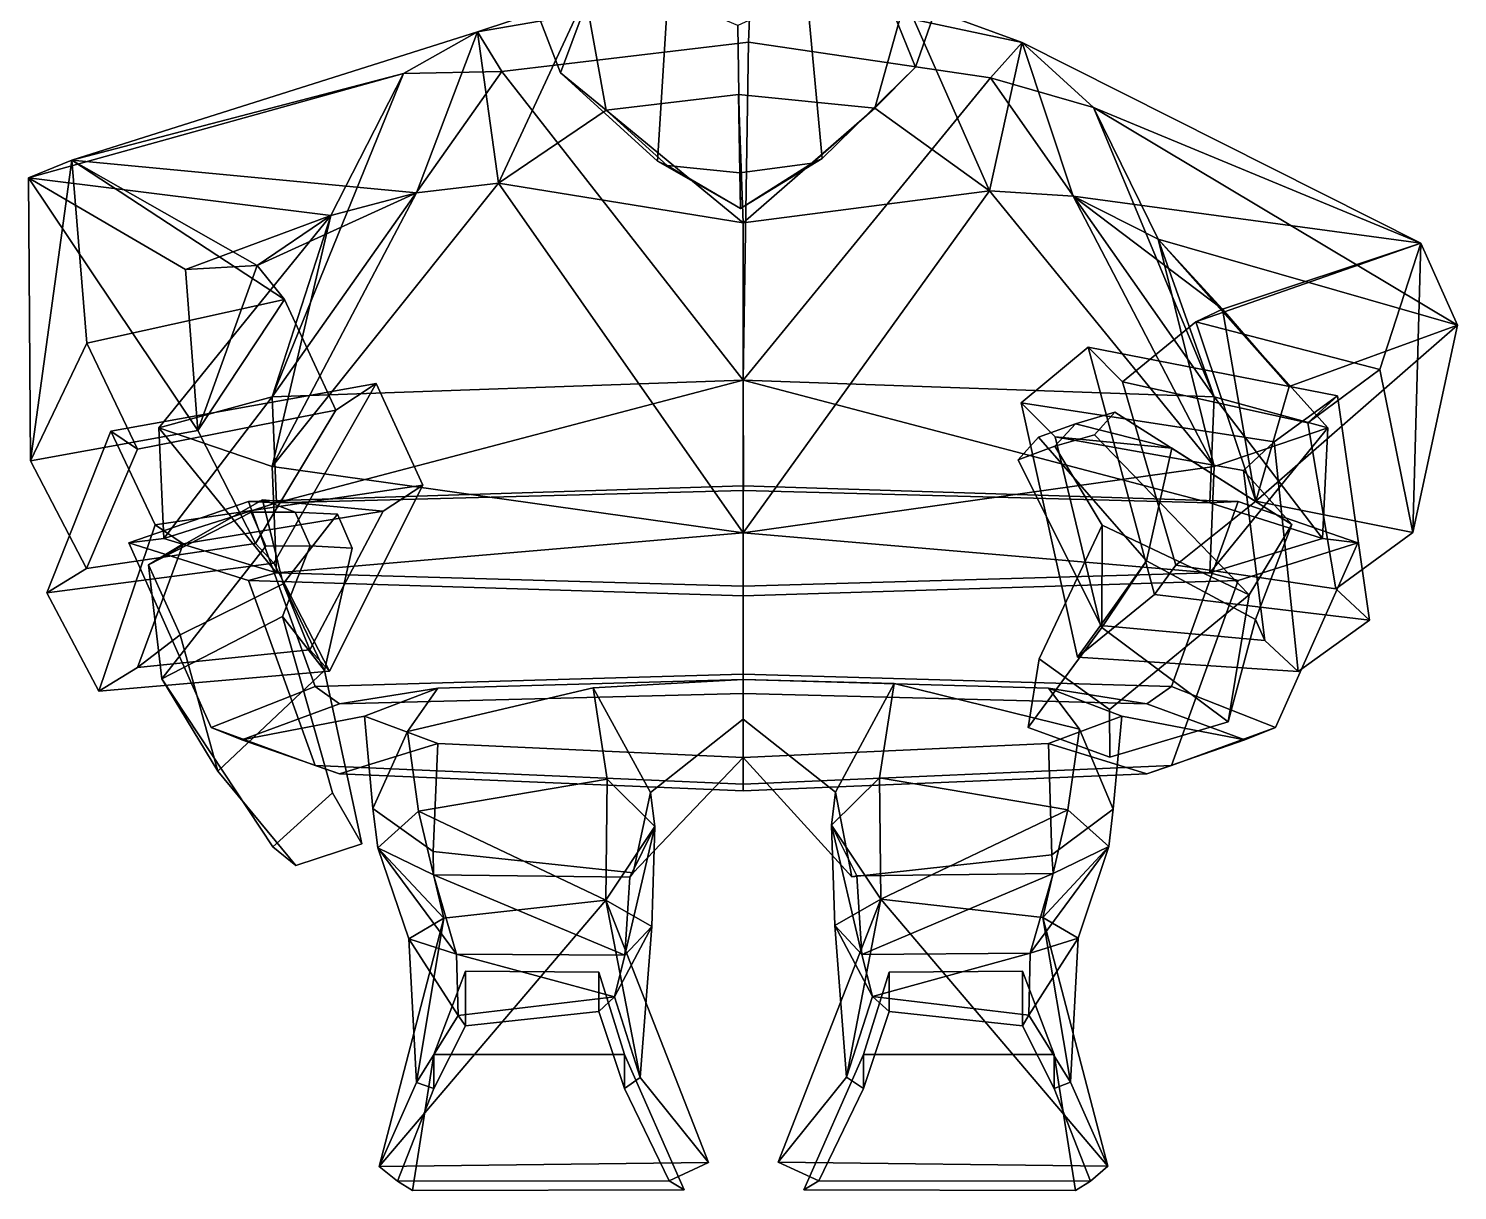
# Model space of a CAD drawing. Extents: x -179 to 175, y -153 to 326.
# Drawn here: x -178.8 to 174.5, y -153 to 134.4 of the extents above; entities that cross this region are included whole.
import ezdxf

# ---------------------------------------------------------------- set-up
doc = ezdxf.new("R2010")
doc.units = 0

msp = doc.modelspace()

# ---------------------------------------------------------------- linework, layer by layer
for points in [[(28.740978, 153.914368, 98.792442), (40.522079, 124.796082, 72.163475), (50.133221, 152.562317, 52.849682), (50.686806, 163.472748, 82.979485)], [(-36.287865, 152.899567, 98.909851), (-58.57819, 161.767639, 83.176773), (-57.793228, 150.878113, 53.044552), (-47.250725, 123.426361, 72.32196)], [(-0.194174, 145.24527, -6.359089), (-67.81575, 133.595062, -3.851101), (-41.058533, 142.458862, 26.697342), (-0.451667, 153.198608, 4.024922)], [(-23.313429, 101.616974, 106.809135), (-20.741039, 142.451538, 120.157394), (-36.287865, 152.899567, 98.909851), (-47.250725, 123.426361, 72.32196)], [(-0.451667, 153.198608, 4.024922), (37.993725, 141.572754, 27.059458), (66.880241, 130.924103, -4.200676), (-0.194174, 145.24527, -6.359089)], [(17.401615, 102.25235, 106.735619), (40.522079, 124.796082, 72.163475), (28.740978, 153.914368, 98.792442), (13.604537, 142.987518, 120.095383)], [(40.522079, 124.796082, 72.163475), (30.495691, 114.709564, 57.072216), (37.993725, 141.572754, 27.059458), (50.133221, 152.562317, 52.849682)], [(-47.250725, 123.426361, 72.32196), (-57.793228, 150.878113, 53.044552), (-41.058533, 142.458862, 26.697342), (-35.985367, 114.214386, 57.129509)], [(-0.194174, 145.24527, -6.359089), (-0.745047, 130.986633, -56.122093), (-61.770931, 123.786438, -48.887642), (-67.81575, 133.595062, -3.851101)], [(-0.194174, 145.24527, -6.359089), (66.880241, 130.924103, -4.200676), (59.035461, 122.208252, -48.643177), (-0.745047, 130.986633, -56.122093)], [(-67.81575, 133.595062, -3.851101), (-62.634445, 96.137451, 51.956749), (-41.058533, 142.458862, 26.697342)], [(-62.634445, 96.137451, 51.956749), (-35.985367, 114.214386, 57.129509), (-41.058533, 142.458862, 26.697342)], [(-2.759296, 89.874603, 111.431335), (-3.437165, 135.162109, 127.409492), (-20.741039, 142.451538, 120.157394), (-23.313429, 101.616974, 106.809135)], [(-2.759296, 89.874603, 111.431335), (17.401615, 102.25235, 106.735619), (13.604537, 142.987518, 120.095383), (-3.437165, 135.162109, 127.409492)], [(58.851517, 94.226227, 52.01215), (37.993725, 141.572754, 27.059458), (30.495691, 114.709564, 57.072216)], [(66.880241, 130.924103, -4.200676), (37.993725, 141.572754, 27.059458), (58.851517, 94.226227, 52.01215)], [(-82.923058, 93.710083, 27.892925), (-67.81575, 133.595062, -3.851101), (-168.158386, 101.830017, -12.559901)], [(-86.13913, 123.281525, -38.421879), (-168.158386, 101.830017, -12.559901), (-67.81575, 133.595062, -3.851101)], [(-86.13913, 123.281525, -38.421879), (-67.81575, 133.595062, -3.851101), (-61.770931, 123.786438, -48.887642)], [(-82.923058, 93.710083, 27.892925), (-62.634445, 96.137451, 51.956749), (-67.81575, 133.595062, -3.851101)], [(-2.080513, 47.424652, -106.956604), (-61.770931, 123.786438, -48.887642), (-0.745047, 130.986633, -56.122093)], [(-2.080513, 47.424652, -106.956604), (-0.745047, 130.986633, -56.122093), (59.035461, 122.208252, -48.643177)], [(79.511925, 92.926971, 32.894043), (66.880241, 130.924103, -4.200676), (58.851517, 94.226227, 52.01215)], [(84.550049, 114.882935, -38.991962), (59.035461, 122.208252, -48.643177), (66.880241, 130.924103, -4.200676)], [(79.511925, 92.926971, 32.894043), (165.477097, 81.291199, 1.807515), (66.880241, 130.924103, -4.200676)], [(84.550049, 114.882935, -38.991962), (66.880241, 130.924103, -4.200676), (165.477097, 81.291199, 1.807515)], [(-118.541367, 43.289795, -71.029663), (-61.770931, 123.786438, -48.887642), (-2.080513, 47.424652, -106.956604)], [(-118.541367, 43.289795, -71.029663), (-86.13913, 123.281525, -38.421879), (-61.770931, 123.786438, -48.887642)], [(17.401615, 102.25235, 106.735619), (14.972094, 101.073944, 90.859161), (30.495691, 114.709564, 57.072216), (40.522079, 124.796082, 72.163475)], [(-86.13913, 123.281525, -38.421879), (-178.820572, 97.437958, -54.516384), (-168.158386, 101.830017, -12.559901)], [(-104.050102, 88.102631, -15.165966), (-178.820572, 97.437958, -54.516384), (-86.13913, 123.281525, -38.421879)], [(-118.541367, 43.289795, -71.029663), (-104.050102, 88.102631, -15.165966), (-86.13913, 123.281525, -38.421879)], [(-23.313429, 101.616974, 106.809135), (-47.250725, 123.426361, 72.32196), (-35.985367, 114.214386, 57.129509), (-20.905657, 100.514069, 90.923943)], [(114.380348, 43.28981, -71.029663), (-2.080513, 47.424652, -106.956604), (59.035461, 122.208252, -48.643177)], [(114.380348, 43.28981, -71.029663), (59.035461, 122.208252, -48.643177), (84.550049, 114.882935, -38.991962)], [(-20.905657, 100.514069, 90.923943), (-35.985367, 114.214386, 57.129509), (-3.287251, 118.077026, 62.775612), (-2.941113, 98.677124, 86.811745)], [(-3.287251, 118.077026, 62.775612), (-35.985367, 114.214386, 57.129509), (-2.080509, 86.314575, 58.646294)], [(14.972094, 101.073944, 90.859161), (-2.941113, 98.677124, 86.811745), (-3.287251, 118.077026, 62.775612), (30.495691, 114.709564, 57.072216)], [(-3.287251, 118.077026, 62.775612), (-2.080509, 86.314575, 58.646294), (30.495691, 114.709564, 57.072216)], [(-2.080509, 86.314575, 58.646294), (-35.985367, 114.214386, 57.129509), (-62.634445, 96.137451, 51.956749)], [(-2.080509, 86.314575, 58.646294), (58.851517, 94.226227, 52.01215), (30.495691, 114.709564, 57.072216)], [(114.380348, 43.28981, -71.029663), (84.550049, 114.882935, -38.991962), (100.50663, 82.246078, -11.215546)], [(84.550049, 114.882935, -38.991962), (165.477097, 81.291199, 1.807515), (174.538818, 60.997513, -35.429554)], [(100.50663, 82.246078, -11.215546), (84.550049, 114.882935, -38.991962), (174.538818, 60.997513, -35.429554)], [(-178.343369, 27.415405, -14.482789), (-168.158386, 101.830017, -12.559901), (-178.820572, 97.437958, -54.516384)], [(-178.343369, 27.415405, -14.482789), (-164.424728, 56.537964, 15.281424), (-168.158386, 101.830017, -12.559901)], [(-82.923058, 93.710083, 27.892925), (-168.158386, 101.830017, -12.559901), (-122.292618, 75.767639, -9.368626)], [(-115.548157, 67.343811, -2.540416), (-122.292618, 75.767639, -9.368626), (-168.158386, 101.830017, -12.559901)], [(-115.548157, 67.343811, -2.540416), (-168.158386, 101.830017, -12.559901), (-164.424728, 56.537964, 15.281424)], [(-2.759296, 89.874603, 111.431335), (-23.313429, 101.616974, 106.809135), (-20.905657, 100.514069, 90.923943)], [(-2.759296, 89.874603, 111.431335), (-20.905657, 100.514069, 90.923943), (-2.941113, 98.677124, 86.811745)], [(-2.759296, 89.874603, 111.431335), (-2.941113, 98.677124, 86.811745), (14.972094, 101.073944, 90.859161)], [(-2.759296, 89.874603, 111.431335), (14.972094, 101.073944, 90.859161), (17.401615, 102.25235, 106.735619)], [(-140.001663, 74.797363, -54.112411), (-178.820572, 97.437958, -54.516384), (-104.050102, 88.102631, -15.165966)], [(-136.98233, 34.933655, -31.73929), (-178.343369, 27.415405, -14.482789), (-178.820572, 97.437958, -54.516384)], [(-136.98233, 34.933655, -31.73929), (-178.820572, 97.437958, -54.516384), (-140.001663, 74.797363, -54.112411)], [(-2.08051, 9.598282, 123.732513), (-62.634445, 96.137451, 51.956749), (-118.541359, 26.017654, 90.062607)], [(-118.541359, 26.017654, 90.062607), (-62.634445, 96.137451, 51.956749), (-82.923058, 93.710083, 27.892925)], [(-2.08051, 9.598282, 123.732513), (-2.080509, 86.314575, 58.646294), (-62.634445, 96.137451, 51.956749)], [(-104.050102, 88.102631, -15.165966), (-82.923058, 93.710083, 27.892925), (-122.292618, 75.767639, -9.368626)], [(-118.541359, 26.017654, 90.062607), (-82.923058, 93.710083, 27.892925), (-104.050102, 88.102631, -15.165966)], [(-2.08051, 9.598282, 123.732513), (58.851517, 94.226227, 52.01215), (-2.080509, 86.314575, 58.646294)], [(-2.08051, 9.598282, 123.732513), (114.380348, 26.017654, 90.062607), (58.851517, 94.226227, 52.01215)], [(114.380348, 26.017654, 90.062607), (79.511925, 92.926971, 32.894043), (58.851517, 94.226227, 52.01215)], [(114.380348, 26.017654, 90.062607), (100.50663, 82.246078, -11.215546), (79.511925, 92.926971, 32.894043)], [(100.50663, 82.246078, -11.215546), (116.475906, 64.978882, 11.97219), (79.511925, 92.926971, 32.894043)], [(79.511925, 92.926971, 32.894043), (116.475906, 64.978882, 11.97219), (165.477097, 81.291199, 1.807515)], [(-118.541359, 26.017654, 90.062607), (-104.050102, 88.102631, -15.165966), (-146.615173, 35.618271, 0.520462)], [(-146.615173, 35.618271, 0.520462), (-104.050102, 88.102631, -15.165966), (-118.541367, 43.289795, -71.029663)], [(-140.001663, 74.797363, -54.112411), (-104.050102, 88.102631, -15.165966), (-122.292618, 75.767639, -9.368626)], [(114.380348, 26.017654, 90.062607), (142.454147, 35.618271, 0.520466), (100.50663, 82.246078, -11.215546)], [(142.454147, 35.618271, 0.520466), (114.380348, 43.28981, -71.029663), (100.50663, 82.246078, -11.215546)], [(132.936371, 45.84906, -28.77021), (116.475906, 64.978882, 11.97219), (100.50663, 82.246078, -11.215546)], [(132.936371, 45.84906, -28.77021), (100.50663, 82.246078, -11.215546), (174.538818, 60.997513, -35.429554)], [(109.84623, 61.840973, 18.44101), (165.477097, 81.291199, 1.807515), (116.475906, 64.978882, 11.97219)], [(109.84623, 61.840973, 18.44101), (155.373566, 50.036743, 43.163971), (165.477097, 81.291199, 1.807515)], [(163.517059, 9.750336, 27.722197), (165.477097, 81.291199, 1.807515), (155.373566, 50.036743, 43.163971)], [(163.517059, 9.750336, 27.722197), (174.538818, 60.997513, -35.429554), (165.477097, 81.291199, 1.807515)], [(-136.98233, 34.933655, -31.73929), (-140.001663, 74.797363, -54.112411), (-122.292618, 75.767639, -9.368626)], [(-136.98233, 34.933655, -31.73929), (-122.292618, 75.767639, -9.368626), (-115.548157, 67.343811, -2.540416)], [(-164.424728, 56.537964, 15.281424), (-151.846939, 30.374207, 36.833771), (-102.812332, 40.016907, 17.351707), (-115.548157, 67.343811, -2.540416)], [(-115.548157, 67.343811, -2.540416), (-102.812332, 40.016907, 17.351707), (-122.692245, 6.994797, -13.69211), (-136.98233, 34.933655, -31.73929)], [(124.689285, 17.43425, 5.397174), (109.84623, 61.840973, 18.44101), (116.475906, 64.978882, 11.97219)], [(124.689285, 17.43425, 5.397174), (116.475906, 64.978882, 11.97219), (132.936371, 45.84906, -28.77021)], [(109.84623, 61.840973, 18.44101), (124.689285, 17.43425, 5.397174), (104.901169, 1.600113, 31.2467), (91.682755, 46.986206, 45.90155)], [(155.373566, 50.036743, 43.163971), (109.84623, 61.840973, 18.44101), (91.682755, 46.986206, 45.90155), (137.579071, 36.842361, 71.738625)], [(124.689285, 17.43425, 5.397174), (132.936371, 45.84906, -28.77021), (174.538818, 60.997513, -35.429554)], [(124.689285, 17.43425, 5.397174), (174.538818, 60.997513, -35.429554), (163.517059, 9.750336, 27.722197)], [(-164.525574, 0.776459, 5.6151), (-151.846939, 30.374207, 36.833771), (-164.424728, 56.537964, 15.281424), (-178.343369, 27.415405, -14.482789)], [(99.626694, -5.617447, 23.915281), (80.556419, -21.097504, 47.67128), (66.668922, 41.790359, 69.798187), (83.196083, 55.583435, 44.621494)], [(83.196083, 55.583435, 44.621494), (66.668922, 41.790359, 69.798187), (129.215286, 32.128128, 106.131477), (144.854584, 43.557922, 80.165421)], [(99.626694, -5.617447, 23.915281), (83.196083, 55.583435, 44.621494), (91.682755, 46.986206, 45.90155), (104.901169, 1.600113, 31.2467)], [(83.196083, 55.583435, 44.621494), (144.854584, 43.557922, 80.165421), (137.579071, 36.842361, 71.738625), (91.682755, 46.986206, 45.90155)], [(144.428848, -4.206909, 55.022823), (163.517059, 9.750336, 27.722197), (155.373566, 50.036743, 43.163971), (137.579071, 36.842361, 71.738625)], [(-92.834007, 46.58728, 19.551172), (-158.491364, 34.774017, 47.106838), (-147.480621, 11.612427, 66.899948), (-81.31192, 21.400803, 37.721046)], [(-92.834007, 46.58728, 19.551172), (-102.812332, 40.016907, 17.351707), (-151.846939, 30.374207, 36.833771), (-158.491364, 34.774017, 47.106838)], [(-118.193787, 2.132034, -23.167358), (-122.692245, 6.994797, -13.69211), (-102.812332, 40.016907, 17.351707), (-92.834007, 46.58728, 19.551172)], [(-117.502441, 17.08876, -78.504692), (-118.541367, 43.289795, -71.029663), (-2.080513, 47.424652, -106.956604)], [(-118.193787, 2.132034, -23.167358), (-92.834007, 46.58728, 19.551172), (-81.31192, 21.400803, 37.721046), (-104.36187, -24.562233, -6.92699)], [(-117.502441, 17.08876, -78.504692), (-2.080513, 47.424652, -106.956604), (-2.046859, 20.070435, -109.910408)], [(113.341408, 17.08876, -78.504684), (-2.046859, 20.070435, -109.910408), (-2.080513, 47.424652, -106.956604)], [(113.341408, 17.08876, -78.504684), (-2.080513, 47.424652, -106.956604), (114.380348, 43.28981, -71.029663)], [(-145.334213, 8.199295, 4.404721), (-146.615173, 35.618271, 0.520462), (-118.541367, 43.289795, -71.029663)], [(-145.334213, 8.199295, 4.404721), (-118.541367, 43.289795, -71.029663), (-117.502441, 17.08876, -78.504692)], [(141.173203, 8.199295, 4.404725), (113.341408, 17.08876, -78.504684), (114.380348, 43.28981, -71.029663)], [(141.173203, 8.199295, 4.404725), (114.380348, 43.28981, -71.029663), (142.454147, 35.618271, 0.520466)], [(135.174484, -24.698235, 81.644714), (152.820923, -11.991486, 56.661575), (144.854584, 43.557922, 80.165421), (129.215286, 32.128128, 106.131477)], [(152.820923, -11.991486, 56.661575), (144.428848, -4.206909, 55.022823), (137.579071, 36.842361, 71.738625), (144.854584, 43.557922, 80.165421)], [(80.556419, -21.097504, 47.67128), (86.264618, -13.312561, 55.591969), (75.027901, 33.36525, 71.0812), (66.668922, 41.790359, 69.798187)], [(66.668922, 41.790359, 69.798187), (75.027901, 33.36525, 71.0812), (121.652977, 25.033325, 97.312935), (129.215286, 32.128128, 106.131477)], [(75.013893, 31.096573, 122.072678), (84.786255, 33.878967, 127.176514), (89.811317, 39.486237, 116.65181), (80.098846, 36.603775, 111.500824)], [(80.098846, 36.603775, 111.500824), (89.811317, 39.486237, 116.65181), (133.584198, 11.740921, 78.808685), (103.912399, 30.583313, 76.240723)], [(84.786255, 33.878967, 127.176514), (123.054756, -5.665115, 105.214874), (133.584198, 11.740921, 78.808685), (89.811317, 39.486237, 116.65181)], [(-117.502441, -0.222305, 82.950462), (-146.615173, 35.618271, 0.520462), (-145.334213, 8.199295, 4.404721)], [(-117.502441, -0.222305, 82.950462), (-118.541359, 26.017654, 90.062607), (-146.615173, 35.618271, 0.520462)], [(65.878639, 27.723022, 116.99263), (75.013893, 31.096573, 122.072678), (80.098846, 36.603775, 111.500824), (70.923927, 33.337509, 106.432739)], [(70.923927, 33.337509, 106.432739), (80.098846, 36.603775, 111.500824), (103.912399, 30.583313, 76.240723), (97.6427, 2.68045, 60.246696)], [(113.341415, -0.222305, 82.95047), (142.454147, 35.618271, 0.520466), (114.380348, 26.017654, 90.062607)], [(113.341415, -0.222305, 82.95047), (141.173203, 8.199295, 4.404725), (142.454147, 35.618271, 0.520466)], [(-136.98233, 34.933655, -31.73929), (-122.692245, 6.994797, -13.69211), (-164.525574, 0.776459, 5.6151), (-178.343369, 27.415405, -14.482789)], [(-161.463852, -29.563911, 22.477777), (-147.480621, 11.612427, 66.899948), (-158.491364, 34.774017, 47.106838), (-174.295502, -5.210114, 4.058851)], [(-174.295502, -5.210114, 4.058851), (-158.491364, 34.774017, 47.106838), (-151.846939, 30.374207, 36.833771), (-164.525574, 0.776459, 5.6151)], [(65.878639, 27.723022, 116.99263), (70.923927, 33.337509, 106.432739), (97.6427, 2.68045, 60.246696), (86.597351, -13.786224, 87.027512)], [(75.013893, 31.096573, 122.072678), (86.659042, 11.52504, 116.727844), (123.054756, -5.665115, 105.214874), (84.786255, 33.878967, 127.176514)], [(97.6427, 2.68045, 60.246696), (103.912399, 30.583313, 76.240723), (75.027901, 33.36525, 71.0812), (86.264618, -13.312561, 55.591969)], [(103.912399, 30.583313, 76.240723), (133.584198, 11.740921, 78.808685), (121.652977, 25.033325, 97.312935), (75.027901, 33.36525, 71.0812)], [(135.174484, -24.698235, 81.644714), (129.215286, 32.128128, 106.131477), (121.652977, 25.033325, 97.312935), (126.926048, -17.004898, 80.05584)], [(65.878639, 27.723022, 116.99263), (86.597351, -13.786224, 87.027512), (86.659042, 11.52504, 116.727844), (75.013893, 31.096573, 122.072678)], [(-117.502441, -0.222305, 82.950462), (-2.08051, 9.598282, 123.732513), (-118.541359, 26.017654, 90.062607)], [(113.341415, -0.222305, 82.95047), (114.380348, 26.017654, 90.062607), (-2.08051, 9.598282, 123.732513)], [(124.579971, -11.836609, 63.688332), (126.926048, -17.004898, 80.05584), (121.652977, 25.033325, 97.312935), (133.584198, 11.740921, 78.808685)], [(-81.31192, 21.400803, 37.721046), (-147.480621, 11.612427, 66.899948), (-140.589798, 6.957596, 56.123085), (-91.134308, 14.959747, 35.591549)], [(-107.972137, -28.340538, -84.918427), (-124.464249, 17.401337, -90.577972), (-2.08, 21.240845, -126.156776), (-2.080516, -25.305527, -120.398636)], [(-124.464249, 17.401337, -90.577972), (-117.502441, 17.08876, -78.504692), (-2.046859, 20.070435, -109.910408), (-2.08, 21.240845, -126.156776)], [(-104.36187, -24.562233, -6.92699), (-81.31192, 21.400803, 37.721046), (-91.134308, 14.959747, 35.591549), (-109.233788, -19.318207, 3.304858)], [(103.811111, -28.34053, -84.918427), (-2.080516, -25.305527, -120.398636), (-2.08, 21.240845, -126.156776), (120.303215, 17.401352, -90.577965)], [(120.303215, 17.401352, -90.577965), (-2.08, 21.240845, -126.156776), (-2.046859, 20.070435, -109.910408), (113.341408, 17.08876, -78.504684)], [(-120.988716, 17.821899, 41.212765), (-91.134308, 14.959747, 35.591549), (-140.589798, 6.957596, 56.123085), (-149.127716, 1.745132, 37.98325)], [(-112.870697, 14.74147, 88.530556), (-120.988716, 17.821899, 41.212765), (-149.127716, 1.745132, 37.98325), (-123.771507, 14.762863, 91.746941)], [(-115.871887, -2.979218, 19.904757), (-109.233788, -19.318207, 3.304858), (-91.134308, 14.959747, 35.591549), (-120.988716, 17.821899, 41.212765)], [(-102.440071, 14.283966, 85.135582), (-115.871887, -2.979218, 19.904757), (-120.988716, 17.821899, 41.212765), (-112.870697, 14.74147, 88.530556)], [(-133.687103, -38.537689, 10.187386), (-154.036484, 7.204193, 4.527843), (-124.464249, 17.401337, -90.577972), (-107.972137, -28.340538, -84.918427)], [(-124.464249, 17.401337, -90.577972), (-154.036484, 7.204193, 4.527843), (-145.334213, 8.199295, 4.404721), (-117.502441, 17.08876, -78.504692)], [(-120.111153, 6.340576, 100.864456), (-123.771507, 14.762863, 91.746941), (-149.127716, 1.745132, 37.98325), (-145.857208, -26.463608, 58.77462)], [(-109.179115, 6.401733, 97.737671), (-112.870697, 14.74147, 88.530556), (-123.771507, 14.762863, 91.746941), (-120.111153, 6.340576, 100.864456)], [(-98.766121, 5.844559, 94.288063), (-105.629524, -24.42186, 48.604061), (-115.871887, -2.979218, 19.904757), (-102.440071, 14.283966, 85.135582)], [(-98.766121, 5.844559, 94.288063), (-102.440071, 14.283966, 85.135582), (-112.870697, 14.74147, 88.530556), (-109.179115, 6.401733, 97.737671)], [(129.526093, -38.537689, 10.187388), (103.811111, -28.34053, -84.918427), (120.303215, 17.401352, -90.577965), (149.875443, 7.204193, 4.527847)], [(124.689285, 17.43425, 5.397174), (163.517059, 9.750336, 27.722197), (144.428848, -4.206909, 55.022823), (104.901169, 1.600113, 31.2467)], [(120.303215, 17.401352, -90.577965), (113.341408, 17.08876, -78.504684), (141.173203, 8.199295, 4.404725), (149.875443, 7.204193, 4.527847)], [(-161.463852, -29.563911, 22.477777), (-151.855469, -23.649887, 24.043619), (-140.589798, 6.957596, 56.123085), (-147.480621, 11.612427, 66.899948)], [(68.378082, -38.529327, 148.79007), (71.076584, -21.50119, 157.56192), (86.659042, 11.52504, 116.727844), (86.597351, -13.786224, 87.027512)], [(71.076584, -21.50119, 157.56192), (88.509033, -34.083801, 157.843399), (123.054756, -5.665115, 105.214874), (86.659042, 11.52504, 116.727844)], [(117.861969, -37.121651, 87.808388), (124.579971, -11.836609, 63.688332), (133.584198, 11.740921, 78.808685), (123.054756, -5.665115, 105.214874)], [(-154.036484, 7.204193, 4.527843), (-124.464249, -2.160156, 91.866348), (-117.502441, -0.222305, 82.950462), (-145.334213, 8.199295, 4.404721)], [(-124.464249, -2.160156, 91.866348), (-154.036484, 7.204193, 4.527843), (-133.687103, -38.537689, 10.187386), (-107.972137, -47.902039, 97.525887)], [(-117.502441, -0.222305, 82.950462), (-2.080511, -3.55217, 114.428558), (-2.08051, 9.598282, 123.732513)], [(113.341415, -0.222305, 82.95047), (-2.08051, 9.598282, 123.732513), (-2.080511, -3.55217, 114.428558)], [(120.303223, -2.160156, 91.866348), (103.811111, -47.902039, 97.525894), (129.526093, -38.537689, 10.187388), (149.875443, 7.204193, 4.527847)], [(149.875443, 7.204193, 4.527847), (141.173203, 8.199295, 4.404725), (113.341415, -0.222305, 82.95047), (120.303223, -2.160156, 91.866348)], [(-118.193787, 2.132034, -23.167358), (-174.295502, -5.210114, 4.058851), (-164.525574, 0.776459, 5.6151), (-122.692245, 6.994797, -13.69211)], [(-141.345795, -15.562912, 18.626648), (-149.127716, 1.745132, 37.98325), (-140.589798, 6.957596, 56.123085), (-151.855469, -23.649887, 24.043619)], [(-109.179115, 6.401733, 97.737671), (-120.111153, 6.340576, 100.864456), (-145.857208, -26.463608, 58.77462), (-116.007576, -11.08223, 83.776817)], [(-98.766121, 5.844559, 94.288063), (-109.179115, 6.401733, 97.737671), (-116.007576, -11.08223, 83.776817), (-105.629524, -24.42186, 48.604061)], [(-118.193787, 2.132034, -23.167358), (-104.36187, -24.562233, -6.92699), (-161.463852, -29.563911, 22.477777), (-174.295502, -5.210114, 4.058851)], [(-131.984436, -49.330917, 34.196228), (-145.857208, -26.463608, 58.77462), (-149.127716, 1.745132, 37.98325), (-141.345795, -15.562912, 18.626648)], [(97.6427, 2.68045, 60.246696), (86.264618, -13.312561, 55.591969), (126.926048, -17.004898, 80.05584), (124.579971, -11.836609, 63.688332)], [(86.597351, -13.786224, 87.027512), (97.6427, 2.68045, 60.246696), (124.579971, -11.836609, 63.688332), (117.861969, -37.121651, 87.808388)], [(99.626694, -5.617447, 23.915281), (104.901169, 1.600113, 31.2467), (144.428848, -4.206909, 55.022823), (152.820923, -11.991486, 56.661575)], [(-115.871887, -2.979218, 19.904757), (-141.345795, -15.562912, 18.626648), (-151.855469, -23.649887, 24.043619), (-109.233788, -19.318207, 3.304858)], [(-105.629524, -24.42186, 48.604061), (-131.984436, -49.330917, 34.196228), (-141.345795, -15.562912, 18.626648), (-115.871887, -2.979218, 19.904757)], [(-2.080511, -5.937607, 127.438408), (-2.080511, -3.55217, 114.428558), (-117.502441, -0.222305, 82.950462), (-124.464249, -2.160156, 91.866348)], [(-2.080512, -52.49601, 133.198975), (-2.080511, -5.937607, 127.438408), (-124.464249, -2.160156, 91.866348), (-107.972137, -47.902039, 97.525887)], [(-2.080512, -52.49601, 133.198975), (103.811111, -47.902039, 97.525894), (120.303223, -2.160156, 91.866348), (-2.080511, -5.937607, 127.438408)], [(-2.080511, -5.937607, 127.438408), (120.303223, -2.160156, 91.866348), (113.341415, -0.222305, 82.95047), (-2.080511, -3.55217, 114.428558)], [(99.626694, -5.617447, 23.915281), (152.820923, -11.991486, 56.661575), (135.174484, -24.698235, 81.644714), (80.556419, -21.097504, 47.67128)], [(88.555779, -45.829361, 139.469666), (117.861969, -37.121651, 87.808388), (123.054756, -5.665115, 105.214874), (88.509033, -34.083801, 157.843399)], [(-103.670227, -54.639542, 114.623528), (-116.007576, -11.08223, 83.776817), (-145.857208, -26.463608, 58.77462), (-118.406563, -68.074707, 106.584343)], [(-96.401131, -67.253738, 101.886688), (-105.629524, -24.42186, 48.604061), (-116.007576, -11.08223, 83.776817), (-103.670227, -54.639542, 114.623528)], [(68.378082, -38.529327, 148.79007), (86.597351, -13.786224, 87.027512), (117.861969, -37.121651, 87.808388), (88.555779, -45.829361, 139.469666)], [(80.556419, -21.097504, 47.67128), (135.174484, -24.698235, 81.644714), (126.926048, -17.004898, 80.05584), (86.264618, -13.312561, 55.591969)], [(-104.36187, -24.562233, -6.92699), (-109.233788, -19.318207, 3.304858), (-151.855469, -23.649887, 24.043619), (-161.463852, -29.563911, 22.477777)], [(-96.401131, -67.253738, 101.886688), (-112.73143, -72.681465, 86.038635), (-131.984436, -49.330917, 34.196228), (-105.629524, -24.42186, 48.604061)], [(68.378082, -38.529327, 148.79007), (88.555779, -45.829361, 139.469666), (88.509033, -34.083801, 157.843399), (71.076584, -21.50119, 157.56192)], [(-112.73143, -72.681465, 86.038635), (-118.406563, -68.074707, 106.584343), (-145.857208, -26.463608, 58.77462), (-131.984436, -49.330917, 34.196228)], [(-107.972137, -28.340538, -84.918427), (-2.080516, -25.305527, -120.398636), (-2.080516, -30.097107, -103.732574), (-101.918388, -32.666748, -72.348549)], [(-101.918388, -32.666748, -72.348549), (-2.080516, -30.097107, -103.732574), (-2.080515, -26.614471, -82.322479), (-77.588905, -28.762222, -55.343197)], [(-77.588905, -28.762222, -55.343197), (-2.080515, -26.614471, -82.322479), (-39.195084, -28.700226, -58.341537), (-85.137909, -39.464561, -33.280907)], [(-2.080515, -26.614471, -82.322479), (-2.080514, -36.464294, 9.543904), (-25.025126, -54.563713, 6.128873), (-39.195084, -28.700226, -58.341537)], [(103.811111, -28.34053, -84.918427), (97.757362, -32.666748, -72.348549), (-2.080516, -30.097107, -103.732574), (-2.080516, -25.305527, -120.398636)], [(97.757362, -32.666748, -72.348549), (73.427879, -28.762215, -55.343193), (-2.080515, -26.614471, -82.322479), (-2.080516, -30.097107, -103.732574)], [(73.427879, -28.762215, -55.343193), (81.074425, -38.897141, -33.544403), (35.250122, -27.59845, -58.721577), (-2.080515, -26.614471, -82.322479)], [(20.761486, -54.471481, 5.524134), (-2.080514, -36.464294, 9.543904), (-2.080515, -26.614471, -82.322479), (35.250122, -27.59845, -58.721577)], [(19.783691, -62.669167, -0.764258), (20.761486, -54.471481, 5.524134), (35.250122, -27.59845, -58.721577), (31.614899, -51.000702, -28.088831)], [(78.231171, -58.888901, -15.114809), (31.614899, -51.000702, -28.088831), (35.250122, -27.59845, -58.721577), (81.074425, -38.897141, -33.544403)], [(-133.687103, -38.537689, 10.187386), (-107.972137, -28.340538, -84.918427), (-101.918388, -32.666748, -72.348549), (-126.119942, -41.556213, 10.560861)], [(-126.119942, -41.556213, 10.560861), (-101.918388, -32.666748, -72.348549), (-77.588905, -28.762222, -55.343197), (-95.708069, -35.751381, 9.842642)], [(-95.708069, -35.751381, 9.842642), (-77.588905, -28.762222, -55.343197), (-85.137909, -39.464561, -33.280907), (-93.696762, -58.528206, 9.807265)], [(-82.361488, -59.210396, -14.821642), (-85.137909, -39.464561, -33.280907), (-39.195084, -28.700226, -58.341537), (-35.752335, -51.303391, -27.809441)], [(-23.908134, -62.975983, -0.491697), (-35.752335, -51.303391, -27.809441), (-39.195084, -28.700226, -58.341537), (-25.025126, -54.563713, 6.128873)], [(91.54705, -35.751373, 9.842644), (89.415779, -58.681442, 9.430299), (81.074425, -38.897141, -33.544403), (73.427879, -28.762215, -55.343193)], [(121.958916, -41.556213, 10.560863), (91.54705, -35.751373, 9.842644), (73.427879, -28.762215, -55.343193), (97.757362, -32.666748, -72.348549)], [(129.526093, -38.537689, 10.187388), (121.958916, -41.556213, 10.560863), (97.757362, -32.666748, -72.348549), (103.811111, -28.34053, -84.918427)], [(-107.972137, -47.902039, 97.525887), (-133.687103, -38.537689, 10.187386), (-126.119942, -41.556213, 10.560861), (-101.918388, -49.977814, 89.106606)], [(-101.918388, -49.977814, 89.106606), (-126.119942, -41.556213, 10.560861), (-95.708069, -35.751381, 9.842642), (-77.588898, -42.441109, 72.235741)], [(-77.588898, -42.441109, 72.235741), (-95.708069, -35.751381, 9.842642), (-93.696762, -58.528206, 9.807265), (-78.726379, -69.224693, 50.31741)], [(-2.080514, -36.464294, 9.543904), (-2.080513, -45.934608, 97.870728), (-29.331182, -74.485046, 70.271263), (-25.025126, -54.563713, 6.128873)], [(20.761486, -54.471481, 5.524134), (24.777683, -75.462997, 69.653694), (-2.080513, -45.934608, 97.870728), (-2.080514, -36.464294, 9.543904)], [(73.427879, -42.441101, 72.235741), (74.267342, -70.009087, 49.899517), (89.415779, -58.681442, 9.430299), (91.54705, -35.751373, 9.842644)], [(97.757362, -49.977814, 89.106606), (73.427879, -42.441101, 72.235741), (91.54705, -35.751373, 9.842644), (121.958916, -41.556213, 10.560863)], [(103.811111, -47.902039, 97.525894), (97.757362, -49.977814, 89.106606), (121.958916, -41.556213, 10.560863), (129.526093, -38.537689, 10.187388)], [(-92.478668, -68.261978, 4.412826), (-93.696762, -58.528206, 9.807265), (-85.137909, -39.464561, -33.280907), (-82.361488, -59.210396, -14.821642)], [(88.357819, -67.931633, 4.118448), (78.231171, -58.888901, -15.114809), (81.074425, -38.897141, -33.544403), (89.415779, -58.681442, 9.430299)], [(-2.080512, -54.159485, 120.690094), (-101.918388, -49.977814, 89.106606), (-77.588898, -42.441109, 72.235741), (-2.080513, -45.934608, 97.870728)], [(-2.080513, -45.934608, 97.870728), (-77.588898, -42.441109, 72.235741), (-78.726379, -69.224693, 50.31741), (-29.331182, -74.485046, 70.271263)], [(-2.080513, -45.934608, 97.870728), (24.777683, -75.462997, 69.653694), (74.267342, -70.009087, 49.899517), (73.427879, -42.441101, 72.235741)], [(-2.080512, -54.159485, 120.690094), (-2.080513, -45.934608, 97.870728), (73.427879, -42.441101, 72.235741), (97.757362, -49.977814, 89.106606)], [(-2.080512, -52.49601, 133.198975), (-107.972137, -47.902039, 97.525887), (-101.918388, -49.977814, 89.106606), (-2.080512, -54.159485, 120.690094)], [(-2.080512, -52.49601, 133.198975), (-2.080512, -54.159485, 120.690094), (97.757362, -49.977814, 89.106606), (103.811111, -47.902039, 97.525894)], [(-36.082104, -81.194504, -16.630257), (-82.361488, -59.210396, -14.821642), (-35.752335, -51.303391, -27.809441)], [(-36.082104, -81.194504, -16.630257), (-35.752335, -51.303391, -27.809441), (-23.908134, -62.975983, -0.491697)], [(31.955074, -80.986115, -16.909882), (19.783691, -62.669167, -0.764258), (31.614899, -51.000702, -28.088831)], [(31.955074, -80.986115, -16.909882), (31.614899, -51.000702, -28.088831), (78.231171, -58.888901, -15.114809)], [(-96.401131, -67.253738, 101.886688), (-103.670227, -54.639542, 114.623528), (-118.406563, -68.074707, 106.584343), (-112.73143, -72.681465, 86.038635)], [(-30.097031, -75.51873, 26.9522), (-23.908134, -62.975983, -0.491697), (-25.025126, -54.563713, 6.128873), (-29.331182, -74.485046, 70.271263)], [(25.985962, -75.201927, 26.680603), (24.777683, -75.462997, 69.653694), (20.761486, -54.471481, 5.524134), (19.783691, -62.669167, -0.764258)], [(-78.685539, -74.950363, 20.773424), (-78.726379, -69.224693, 50.31741), (-93.696762, -58.528206, 9.807265), (-92.478668, -68.261978, 4.412826)], [(-76.105087, -85.701012, -4.667759), (-92.478668, -68.261978, 4.412826), (-82.361488, -59.210396, -14.821642)], [(-76.105087, -85.701012, -4.667759), (-82.361488, -59.210396, -14.821642), (-36.082104, -81.194504, -16.630257)], [(71.98336, -85.480942, -4.959636), (31.955074, -80.986115, -16.909882), (78.231171, -58.888901, -15.114809)], [(71.98336, -85.480942, -4.959636), (78.231171, -58.888901, -15.114809), (88.357819, -67.931633, 4.118448)], [(74.572365, -74.619698, 20.485321), (88.357819, -67.931633, 4.118448), (89.415779, -58.681442, 9.430299), (74.267342, -70.009087, 49.899517)], [(-24.66972, -87.713554, 8.775497), (-36.082104, -81.194504, -16.630257), (-23.908134, -62.975983, -0.491697)], [(-31.327089, -94.873306, 34.435036), (-24.66972, -87.713554, 8.775497), (-23.908134, -62.975983, -0.491697)], [(-31.327089, -94.873306, 34.435036), (-23.908134, -62.975983, -0.491697), (-30.097031, -75.51873, 26.9522)], [(27.220621, -94.66745, 34.160805), (25.985962, -75.201927, 26.680603), (19.783691, -62.669167, -0.764258)], [(27.220621, -94.66745, 34.160805), (19.783691, -62.669167, -0.764258), (20.552809, -87.509125, 8.501528)], [(20.552809, -87.509125, 8.501528), (19.783691, -62.669167, -0.764258), (31.955074, -80.986115, -16.909882)], [(-73.014328, -94.592232, 28.524683), (-78.685539, -74.950363, 20.773424), (-92.478668, -68.261978, 4.412826)], [(-73.014328, -94.592232, 28.524683), (-92.478668, -68.261978, 4.412826), (-84.822105, -90.824181, 13.230892)], [(-84.822105, -90.824181, 13.230892), (-92.478668, -68.261978, 4.412826), (-76.105087, -85.701012, -4.667759)], [(-30.097031, -75.51873, 26.9522), (-29.331182, -74.485046, 70.271263), (-78.726379, -69.224693, 50.31741), (-78.685539, -74.950363, 20.773424)], [(25.985962, -75.201927, 26.680603), (74.572365, -74.619698, 20.485321), (74.267342, -70.009087, 49.899517), (24.777683, -75.462997, 69.653694)], [(68.90596, -94.37381, 28.236313), (88.357819, -67.931633, 4.118448), (74.572365, -74.619698, 20.485321)], [(68.90596, -94.37381, 28.236313), (80.70771, -90.601898, 12.937495), (88.357819, -67.931633, 4.118448)], [(80.70771, -90.601898, 12.937495), (71.98336, -85.480942, -4.959636), (88.357819, -67.931633, 4.118448)], [(-31.327089, -94.873306, 34.435036), (-30.097031, -75.51873, 26.9522), (-78.685539, -74.950363, 20.773424)], [(-31.327089, -94.873306, 34.435036), (-78.685539, -74.950363, 20.773424), (-73.014328, -94.592232, 28.524683)], [(27.220621, -94.66745, 34.160805), (74.572365, -74.619698, 20.485321), (25.985962, -75.201927, 26.680603)], [(27.220621, -94.66745, 34.160805), (68.90596, -94.37381, 28.236313), (74.572365, -74.619698, 20.485321)], [(-92.114311, -147.119095, -28.881403), (-76.105087, -85.701012, -4.667759), (-36.082104, -81.194504, -16.630257)], [(-10.642628, -146.134262, -35.821545), (-92.114311, -147.119095, -28.881403), (-36.082104, -81.194504, -16.630257)], [(-10.642628, -146.134262, -35.821545), (-36.082104, -81.194504, -16.630257), (-27.535818, -125.123337, -6.8261)], [(-27.535818, -125.123337, -6.8261), (-36.082104, -81.194504, -16.630257), (-24.66972, -87.713554, 8.775497)], [(6.58931, -146.040894, -36.068844), (23.484138, -125.035339, -7.068755), (31.955074, -80.986115, -16.909882)], [(6.58931, -146.040894, -36.068844), (31.955074, -80.986115, -16.909882), (88.063293, -147.009674, -29.150042)], [(23.484138, -125.035339, -7.068755), (20.552809, -87.509125, 8.501528), (31.955074, -80.986115, -16.909882)], [(88.063293, -147.009674, -29.150042), (31.955074, -80.986115, -16.909882), (71.98336, -85.480942, -4.959636)], [(-92.114311, -147.119095, -28.881403), (-82.860306, -126.311714, -3.377856), (-76.105087, -85.701012, -4.667759)], [(-82.860306, -126.311714, -3.377856), (-84.822105, -90.824181, 13.230892), (-76.105087, -85.701012, -4.667759)], [(-27.535818, -125.123337, -6.8261), (-24.66972, -87.713554, 8.775497), (-33.921638, -105.110046, 19.847223)], [(-33.921638, -105.110046, 19.847223), (-24.66972, -87.713554, 8.775497), (-31.327089, -94.873306, 34.435036)], [(29.871246, -105.029037, 19.611486), (27.220621, -94.66745, 34.160805), (20.552809, -87.509125, 8.501528)], [(23.484138, -125.035339, -7.068755), (29.871246, -105.029037, 19.611486), (20.552809, -87.509125, 8.501528)], [(88.063293, -147.009674, -29.150042), (71.98336, -85.480942, -4.959636), (78.81002, -126.212448, -3.635264)], [(78.81002, -126.212448, -3.635264), (71.98336, -85.480942, -4.959636), (80.70771, -90.601898, 12.937495)], [(-72.618454, -109.760735, 12.493377), (-73.014328, -94.592232, 28.524683), (-84.822105, -90.824181, 13.230892)], [(-82.860306, -126.311714, -3.377856), (-72.618454, -109.760735, 12.493377), (-84.822105, -90.824181, 13.230892)], [(78.81002, -126.212448, -3.635264), (80.70771, -90.601898, 12.937495), (68.567657, -109.668976, 12.245369)], [(68.567657, -109.668976, 12.245369), (80.70771, -90.601898, 12.937495), (68.90596, -94.37381, 28.236313)], [(-33.921638, -105.110046, 19.847223), (-31.327089, -94.873306, 34.435036), (-73.014328, -94.592232, 28.524683)], [(-72.618454, -109.760735, 12.493377), (-33.921638, -105.110046, 19.847223), (-73.014328, -94.592232, 28.524683)], [(29.871246, -105.029037, 19.611486), (68.90596, -94.37381, 28.236313), (27.220621, -94.66745, 34.160805)], [(68.567657, -109.668976, 12.245369), (68.90596, -94.37381, 28.236313), (29.871246, -105.029037, 19.611486)], [(-31.473774, -119.444244, 102.617195), (-37.787899, -98.998032, 87.801697), (-70.777412, -98.812729, 87.801697), (-78.613716, -119.444244, 102.617195)], [(-78.613716, -119.444244, 102.617195), (-70.777412, -98.812729, 87.801697), (-70.777412, -112.334427, 35.947453), (-78.613716, -127.827744, 43.725594)], [(-37.787899, -98.998032, 87.801697), (-37.787899, -108.736435, 35.947453), (-70.777412, -112.334427, 35.947453), (-70.777412, -98.812729, 87.801697)], [(27.673773, -119.444244, 102.617195), (74.813721, -119.444244, 102.617195), (66.977409, -98.812729, 87.801697), (33.987896, -98.998032, 87.801697)], [(33.987896, -98.998032, 87.801697), (66.977409, -98.812729, 87.801697), (66.977409, -112.334427, 35.947453), (33.987896, -108.736435, 35.947453)], [(74.813721, -119.444244, 102.617195), (74.813721, -127.827744, 43.725594), (66.977409, -112.334427, 35.947453), (66.977409, -98.812729, 87.801697)], [(-31.473774, -119.444244, 102.617195), (-31.473774, -127.827744, 43.725594), (-37.787899, -108.736435, 35.947453), (-37.787899, -98.998032, 87.801697)], [(27.673773, -119.444244, 102.617195), (33.987896, -98.998032, 87.801697), (33.987896, -108.736435, 35.947453), (27.673773, -127.827744, 43.725594)], [(-33.921638, -105.110046, 19.847223), (-72.618454, -109.760735, 12.493377), (-70.777412, -112.334427, 35.947453), (-37.787899, -108.736435, 35.947453)], [(-27.535818, -125.123337, -6.8261), (-33.921638, -105.110046, 19.847223), (-37.787899, -108.736435, 35.947453), (-31.473774, -127.827744, 43.725594)], [(23.484138, -125.035339, -7.068755), (27.673773, -127.827744, 43.725594), (33.987896, -108.736435, 35.947453), (29.871246, -105.029037, 19.611486)], [(29.871246, -105.029037, 19.611486), (33.987896, -108.736435, 35.947453), (66.977409, -112.334427, 35.947453), (68.567657, -109.668976, 12.245369)], [(-82.860306, -126.311714, -3.377856), (-78.613716, -127.827744, 43.725594), (-70.777412, -112.334427, 35.947453), (-72.618454, -109.760735, 12.493377)], [(78.81002, -126.212448, -3.635264), (68.567657, -109.668976, 12.245369), (66.977409, -112.334427, 35.947453), (74.813721, -127.827744, 43.725594)], [(-83.890282, -153.02951, 102.617195), (-78.613716, -119.444244, 102.617195), (-78.613716, -127.827744, 43.725594), (-87.594154, -150.723206, 36.317848)], [(-16.70689, -152.844193, 102.617195), (-31.473774, -119.444244, 102.617195), (-78.613716, -119.444244, 102.617195), (-83.890282, -153.02951, 102.617195)], [(-16.70689, -152.844193, 102.617195), (-20.410763, -150.61731, 32.613968), (-31.473774, -127.827744, 43.725594), (-31.473774, -119.444244, 102.617195)], [(12.906889, -152.844193, 102.617195), (80.090286, -153.02951, 102.617195), (74.813721, -119.444244, 102.617195), (27.673773, -119.444244, 102.617195)], [(12.906889, -152.844193, 102.617195), (27.673773, -119.444244, 102.617195), (27.673773, -127.827744, 43.725594), (16.610764, -150.61731, 32.613968)], [(80.090286, -153.02951, 102.617195), (83.794151, -150.723206, 36.317848), (74.813721, -127.827744, 43.725594), (74.813721, -119.444244, 102.617195)], [(-92.114311, -147.119095, -28.881403), (-87.594154, -150.723206, 36.317848), (-78.613716, -127.827744, 43.725594), (-82.860306, -126.311714, -3.377856)], [(-10.642628, -146.134262, -35.821545), (-27.535818, -125.123337, -6.8261), (-31.473774, -127.827744, 43.725594), (-20.410763, -150.61731, 32.613968)], [(6.58931, -146.040894, -36.068844), (16.610764, -150.61731, 32.613968), (27.673773, -127.827744, 43.725594), (23.484138, -125.035339, -7.068755)], [(88.063293, -147.009674, -29.150042), (78.81002, -126.212448, -3.635264), (74.813721, -127.827744, 43.725594), (83.794151, -150.723206, 36.317848)], [(-92.114311, -147.119095, -28.881403), (-10.642628, -146.134262, -35.821545), (-20.410763, -150.61731, 32.613968), (-87.594154, -150.723206, 36.317848)], [(88.063293, -147.009674, -29.150042), (83.794151, -150.723206, 36.317848), (16.610764, -150.61731, 32.613968), (6.58931, -146.040894, -36.068844)], [(-83.890282, -153.02951, 102.617195), (-87.594154, -150.723206, 36.317848), (-20.410763, -150.61731, 32.613968), (-16.70689, -152.844193, 102.617195)], [(80.090286, -153.02951, 102.617195), (12.906889, -152.844193, 102.617195), (16.610764, -150.61731, 32.613968), (83.794151, -150.723206, 36.317848)]]:
    msp.add_3dface(points)

doc.saveas('drawing.dxf')
